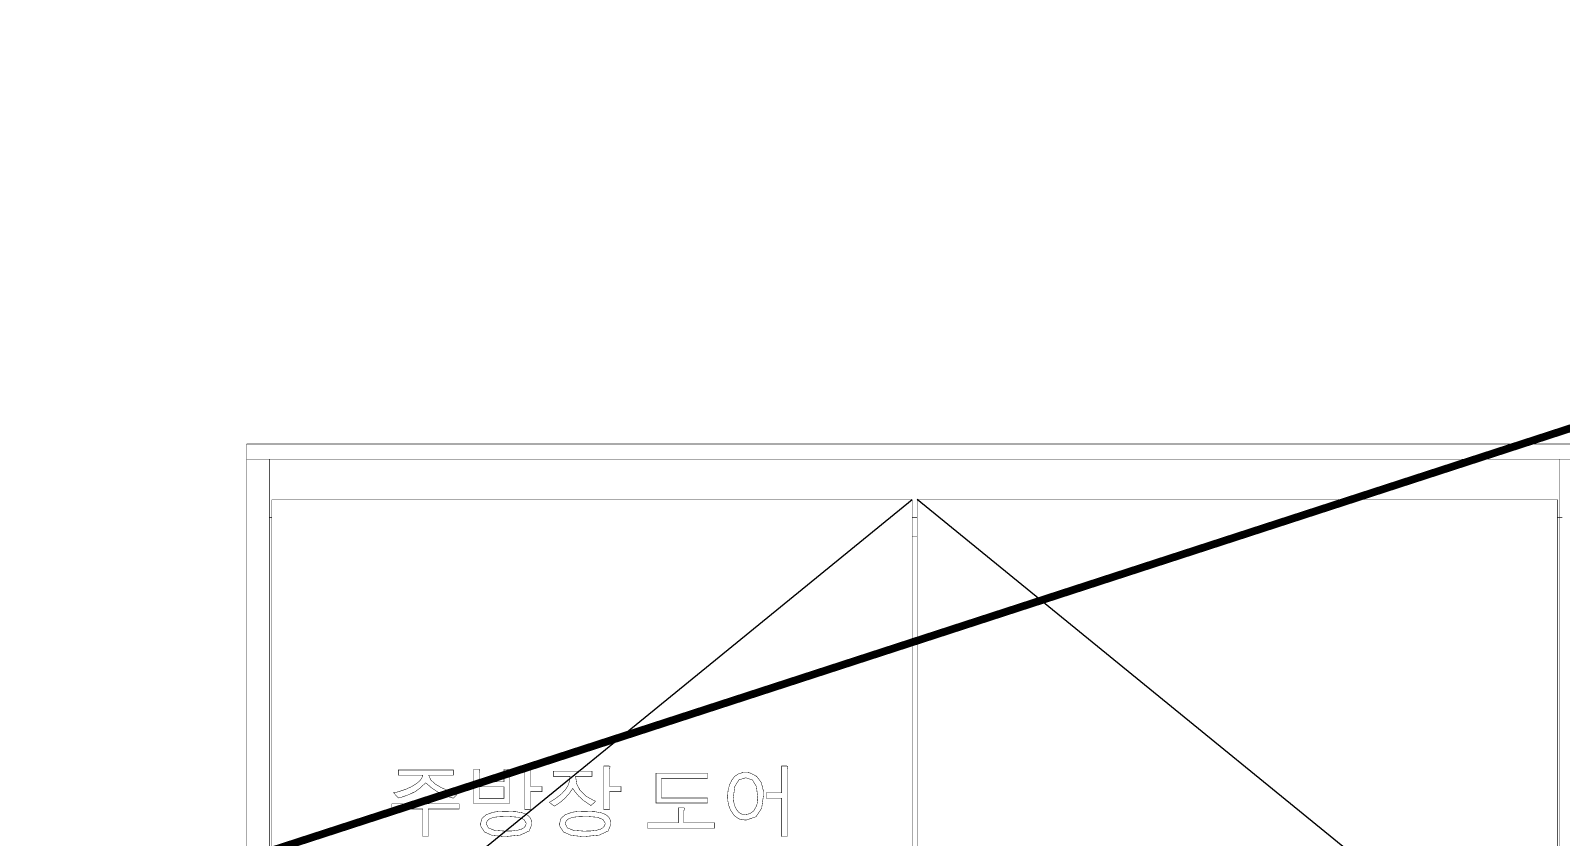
# Model space of a CAD drawing. Extents: x 0 to 840, y 0 to 273.
# Drawn here: x 443.47 to 490.9, y 147.07 to 172.07 of the extents above; entities that cross this region are included whole.
import ezdxf

# ---------------------------------------------------------------- set-up
doc = ezdxf.new("R2010")
doc.units = 0
doc.linetypes.add('1', pattern=[60.929508, 30.464754, -30.464754])
doc.layers.get('0').update_dxf_attribs({"linetype": 'CONTINUOUS'})
for name, color, linetype in [('DS-定制台面', 7, 'CONTINUOUS'), ('DS-定制柜体', 7, 'CONTINUOUS'), ('SH-文字标注', 7, 'CONTINUOUS'), ('SH-符号标注', 7, 'CONTINUOUS')]:
    doc.layers.add(name, color=color, linetype=linetype)

msp = doc.modelspace()

# ---------------------------------------------------------------- linework, layer by layer
at = {"color": 7, "linetype": '1', "const_width": 0.239}
msp.add_lwpolyline([(0, 0), (840.158, 273.254)], dxfattribs=at)
msp.add_lwpolyline([(0, 0), (840.158, 273.254)], dxfattribs=at)
at = {"layer": 'DS-定制台面', "color": 7, "const_width": 0.0144}
for points in [[(450.158, 159.263), (450.158, 158.793)], [(530.838, 159.263), (450.158, 159.263)], [(450.158, 158.793), (530.838, 158.793)]]:
    msp.add_lwpolyline(points, dxfattribs=at)
at = {"layer": 'DS-定制柜体', "color": 7, "const_width": 0.0144}
for points in [[(450.863, 158.793), (450.158, 158.793)], [(450.158, 158.793), (450.158, 124.327)], [(450.863, 124.327), (450.863, 158.793)], [(451.45, 158.793), (451.45, 158.793)], [(490.263, 158.793), (490.263, 158.793)], [(490.851, 156.991), (490.851, 158.793)], [(470.778, 157.54), (450.941, 157.54)], [(450.941, 157.54), (450.941, 125.189)], [(470.778, 125.189), (470.778, 157.54)], [(490.772, 157.54), (470.935, 157.54)], [(470.935, 157.54), (470.935, 125.189)], [(490.772, 125.189), (490.772, 157.54)], [(450.941, 156.991), (450.863, 156.991)], [(470.935, 156.991), (470.778, 156.991)], [(490.851, 156.991), (490.772, 156.991)], [(490.851, 156.991), (490.851, 128.244)], [(490.929, 156.991), (490.851, 156.991)], [(470.935, 156.404), (470.778, 156.404)]]:
    msp.add_lwpolyline(points, dxfattribs=at)
at = {"layer": 'SH-文字标注', "color": 7, "const_width": 0.0144}
for points in [[(454.86, 149.161), (456.562, 149.161), (456.562, 148.998), (455.802, 148.998), (455.802, 148.998), (455.861, 148.859), (455.999, 148.726), (456.216, 148.601), (456.216, 148.601), (456.325, 148.556), (456.431, 148.517), (456.536, 148.487), (456.68, 148.453), (456.68, 148.453), (456.689, 148.452), (456.698, 148.451), (456.706, 148.451), (456.706, 148.451), (456.685, 148.419), (456.645, 148.37), (456.586, 148.305), (456.565, 148.286), (456.481, 148.307), (456.481, 148.307), (456.269, 148.383), (456.073, 148.482), (455.893, 148.604), (455.893, 148.604), (455.792, 148.692), (455.73, 148.745), (455.709, 148.764), (455.527, 148.597), (455.527, 148.597), (455.385, 148.492), (455.198, 148.4), (454.965, 148.319), (454.965, 148.319), (454.918, 148.305), (454.886, 148.296), (454.867, 148.293), (454.867, 148.293), (454.846, 148.308), (454.802, 148.354), (454.736, 148.429), (454.736, 148.429), (454.725, 148.442), (454.717, 148.45), (454.712, 148.456), (454.712, 148.456), (454.749, 148.46), (454.802, 148.471), (454.87, 148.489), (454.87, 148.489), (455.092, 148.562), (455.283, 148.651), (455.443, 148.754), (455.443, 148.754), (455.532, 148.834), (455.59, 148.915), (455.618, 148.998), (454.86, 148.998), (454.86, 149.161)], [(457.191, 149.173), (457.356, 149.173), (457.356, 149.173), (457.371, 149.171), (457.38, 149.164), (457.383, 149.154), (457.366, 149.082), (457.366, 149.08), (457.366, 148.793), (458.133, 148.793), (458.133, 149.173), (458.294, 149.173), (458.294, 149.173), (458.311, 149.17), (458.321, 149.163), (458.325, 149.151), (458.306, 149.075), (458.306, 149.072), (458.306, 148.123), (457.191, 148.123), (457.191, 149.173)], [(458.944, 149.283), (458.944, 149.283), (458.96, 149.28), (458.969, 149.273), (458.973, 149.261), (458.953, 149.185), (458.953, 149.182), (458.953, 148.649), (459.312, 148.649), (459.312, 148.489), (458.953, 148.489), (458.953, 147.932), (458.781, 147.932), (458.781, 149.283), (458.944, 149.283)], [(459.661, 149.123), (460.862, 149.123), (460.862, 148.962), (460.352, 148.962), (460.352, 148.962), (460.386, 148.733), (460.486, 148.535), (460.654, 148.369), (460.654, 148.369), (460.681, 148.349), (460.711, 148.329), (460.742, 148.31), (460.742, 148.31), (460.845, 148.253), (460.919, 148.214), (460.967, 148.193), (460.967, 148.193), (460.941, 148.163), (460.903, 148.126), (460.852, 148.08), (460.852, 148.08), (460.841, 148.071), (460.833, 148.065), (460.828, 148.063), (460.828, 148.063), (460.813, 148.067), (460.792, 148.079), (460.764, 148.099), (460.764, 148.099), (460.597, 148.215), (460.45, 148.35), (460.321, 148.503), (460.321, 148.503), (460.295, 148.542), (460.277, 148.57), (460.266, 148.589), (460.266, 148.589), (460.153, 148.43), (460.031, 148.292), (459.9, 148.176), (459.9, 148.176), (459.865, 148.15), (459.827, 148.123), (459.786, 148.094), (459.697, 148.042), (459.697, 148.042), (459.675, 148.053), (459.63, 148.087), (459.563, 148.142), (459.563, 148.142), (459.555, 148.149), (459.548, 148.155), (459.544, 148.159), (459.544, 148.159), (459.755, 148.292), (459.918, 148.422), (460.034, 148.546), (460.034, 148.546), (460.115, 148.676), (460.164, 148.814), (460.18, 148.962), (459.661, 148.962), (459.661, 149.123)], [(461.392, 149.283), (461.392, 149.283), (461.408, 149.28), (461.418, 149.273), (461.421, 149.261), (461.402, 149.185), (461.402, 149.182), (461.402, 148.649), (461.761, 148.649), (461.761, 148.489), (461.402, 148.489), (461.402, 147.932), (461.23, 147.932), (461.23, 149.283), (461.392, 149.283)], [(462.843, 149.06), (464.44, 149.06), (464.44, 148.9), (463.015, 148.9), (463.015, 148.293), (464.44, 148.293), (464.44, 148.135), (462.843, 148.135), (462.843, 149.06)], [(465.636, 149.084), (465.636, 149.084), (465.678, 149.082), (465.721, 149.076), (465.765, 149.065), (465.765, 149.065), (465.967, 148.961), (466.102, 148.78), (466.169, 148.525), (466.169, 148.525), (466.173, 148.481), (466.175, 148.437), (466.176, 148.391), (466.176, 148.391), (466.118, 147.973), (465.943, 147.713), (465.653, 147.612), (465.653, 147.612), (465.636, 147.61), (465.619, 147.609), (465.6, 147.609), (465.6, 147.609), (465.416, 147.643), (465.267, 147.746), (465.153, 147.918), (465.153, 147.918), (465.102, 148.047), (465.072, 148.187), (465.062, 148.338), (465.062, 148.338), (465.076, 148.52), (465.118, 148.687), (465.189, 148.841), (465.189, 148.841), (465.28, 148.958), (465.387, 149.036), (465.512, 149.075), (465.512, 149.075), (465.55, 149.08), (465.591, 149.083), (465.636, 149.084)], [(466.896, 149.283), (466.896, 149.283), (466.912, 149.28), (466.921, 149.273), (466.925, 149.261), (466.908, 149.19), (466.908, 149.187), (466.908, 147.1), (466.736, 147.1), (466.736, 148.288), (466.255, 148.288), (466.255, 148.451), (466.736, 148.451), (466.736, 149.283), (466.896, 149.283)], [(457.366, 148.635), (457.366, 148.281), (458.133, 148.281), (458.133, 148.635), (457.366, 148.635)], [(465.241, 148.312), (465.254, 148.161), (465.29, 148.028), (465.351, 147.915), (465.351, 147.915), (465.421, 147.838), (465.503, 147.792), (465.598, 147.776), (465.598, 147.776), (465.753, 147.806), (465.873, 147.894), (465.956, 148.042), (465.956, 148.042), (465.979, 148.12), (465.992, 148.204), (465.997, 148.295), (465.997, 148.295), (465.956, 148.642), (465.832, 148.85), (465.626, 148.919), (465.626, 148.919), (465.412, 148.852), (465.284, 148.649), (465.241, 148.312)], [(456.742, 148.114), (456.742, 147.953), (455.785, 147.953), (455.785, 147.1), (455.616, 147.1), (455.616, 147.953), (454.659, 147.953), (454.659, 148.114), (456.742, 148.114)], [(463.694, 147.989), (463.694, 147.989), (463.712, 147.987), (463.722, 147.979), (463.725, 147.965), (463.706, 147.889), (463.706, 147.886), (463.706, 147.521), (464.663, 147.521), (464.663, 147.36), (462.58, 147.36), (462.58, 147.521), (463.536, 147.521), (463.536, 147.989), (463.694, 147.989)], [(458.272, 147.877), (458.272, 147.877), (458.511, 147.866), (458.697, 147.834), (458.832, 147.781), (458.832, 147.781), (458.884, 147.746), (458.926, 147.704), (458.958, 147.655), (458.958, 147.655), (458.981, 147.601), (458.994, 147.541), (458.999, 147.475), (458.999, 147.475), (458.908, 147.267), (458.633, 147.142), (458.176, 147.097), (458.176, 147.097), (458.163, 147.097), (458.149, 147.097), (458.133, 147.097), (458.133, 147.097), (457.77, 147.132), (457.532, 147.237), (457.418, 147.411), (457.418, 147.411), (457.413, 147.44), (457.41, 147.471), (457.409, 147.504), (457.409, 147.504), (457.451, 147.658), (457.578, 147.773), (457.789, 147.848), (457.789, 147.848), (457.883, 147.864), (457.981, 147.874), (458.083, 147.877), (458.272, 147.877)], [(458.167, 147.717), (458.164, 147.717), (458.164, 147.717), (458.012, 147.712), (457.897, 147.704), (457.818, 147.693), (457.818, 147.693), (457.689, 147.649), (457.612, 147.58), (457.586, 147.487), (457.586, 147.487), (457.65, 147.364), (457.841, 147.29), (458.16, 147.265), (458.16, 147.265), (458.375, 147.271), (458.543, 147.29), (458.664, 147.322), (458.664, 147.322), (458.752, 147.369), (458.804, 147.432), (458.822, 147.509), (458.822, 147.509), (458.754, 147.626), (458.572, 147.696), (458.277, 147.719), (458.167, 147.717)], [(460.72, 147.877), (460.72, 147.877), (460.959, 147.866), (461.146, 147.834), (461.28, 147.781), (461.28, 147.781), (461.332, 147.746), (461.375, 147.704), (461.407, 147.655), (461.407, 147.655), (461.429, 147.601), (461.443, 147.541), (461.447, 147.475), (461.447, 147.475), (461.356, 147.267), (461.082, 147.142), (460.625, 147.097), (460.625, 147.097), (460.612, 147.097), (460.597, 147.097), (460.582, 147.097), (460.582, 147.097), (460.219, 147.132), (459.98, 147.237), (459.867, 147.411), (459.867, 147.411), (459.862, 147.44), (459.858, 147.471), (459.857, 147.504), (459.857, 147.504), (459.9, 147.658), (460.026, 147.773), (460.237, 147.848), (460.237, 147.848), (460.332, 147.864), (460.43, 147.874), (460.532, 147.877), (460.72, 147.877)], [(460.615, 147.717), (460.613, 147.717), (460.613, 147.717), (460.461, 147.712), (460.345, 147.704), (460.266, 147.693), (460.266, 147.693), (460.137, 147.649), (460.06, 147.58), (460.034, 147.487), (460.034, 147.487), (460.098, 147.364), (460.289, 147.29), (460.608, 147.265), (460.608, 147.265), (460.824, 147.271), (460.992, 147.29), (461.113, 147.322), (461.113, 147.322), (461.2, 147.369), (461.253, 147.432), (461.27, 147.509), (461.27, 147.509), (461.202, 147.626), (461.021, 147.696), (460.725, 147.719), (460.615, 147.717)]]:
    msp.add_lwpolyline(points, dxfattribs=at)
at = {"layer": 'SH-符号标注', "color": 7}
for points in [[(450.941, 141.364), (470.778, 157.54)], [(490.772, 141.364), (470.935, 157.54)]]:
    msp.add_lwpolyline(points, dxfattribs=at)

doc.saveas('drawing.dxf')
